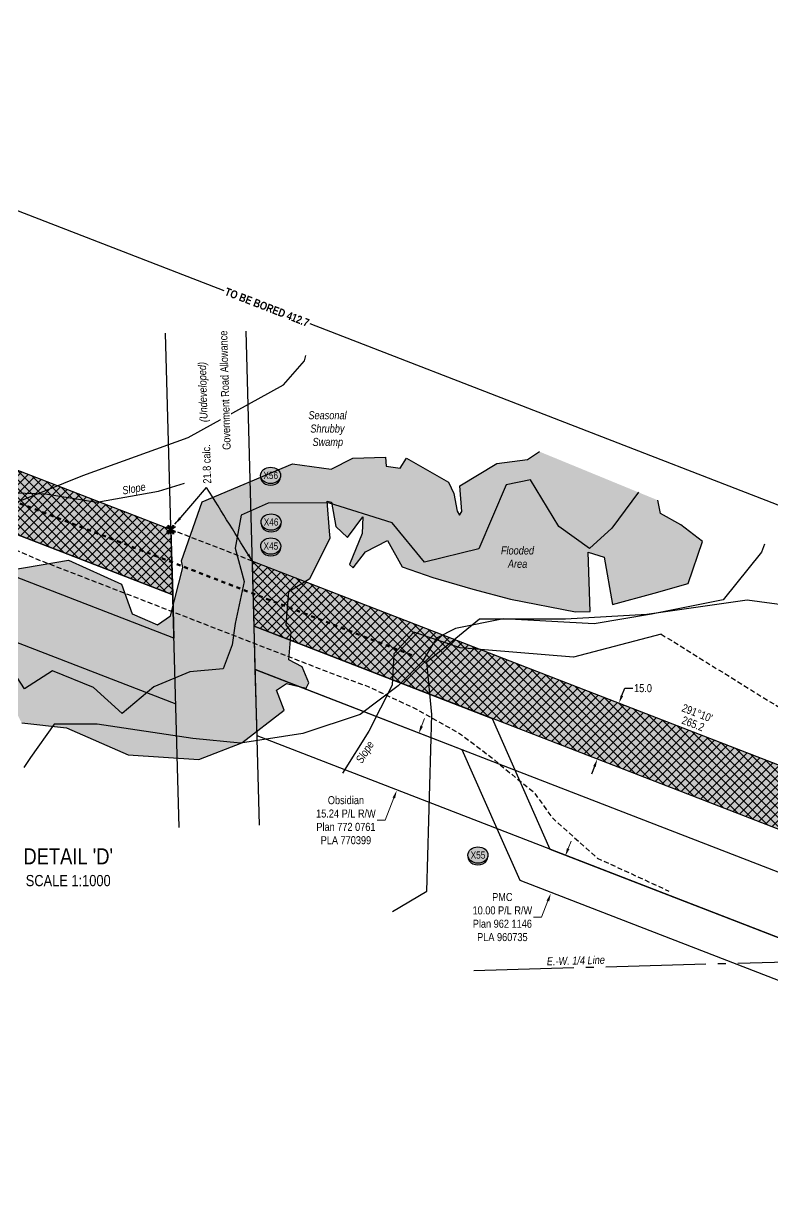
# Model space of a CAD drawing. Extents: x 633209 to 644713, y 5826006 to 5832721.
# Drawn here: x 637005 to 637941, y 5829619 to 5831067 of the extents above; entities that cross this region are included whole.
import ezdxf
from ezdxf.enums import TextEntityAlignment as Align

# ---------------------------------------------------------------- set-up
doc = ezdxf.new("R2010")
doc.units = 0
doc.header["$LTSCALE"] = 5
doc.header["$PDSIZE"] = 0.5
for name, pattern in [('foc-PROPOSED-HP', [2, 1, -1]), ('foc-QUARTERLINE', [33, 25, -3, 2, -3]), ('foc-TIELINE', [1.875, 1.25, -0.625]), ('foc-TRAV', [1.875, 1.25, -0.625]), ('UG_PIPE', [1.875, 1.25, -0.625])]:
    doc.linetypes.add(name, pattern=pattern)
doc.layers.get('Defpoints').update_dxf_attribs({"color": 9})
for name, color, linetype in [('AS-PIPE-UG', 44, 'UG_PIPE'), ('C-RW', 13, 'Continuous'), ('DETAIL-T', 7, 'Continuous'), ('F-RW', 190, 'Continuous'), ('L-BD1', 253, 'Continuous'), ('L-MON', 1, 'Continuous'), ('L-QSEC', 8, 'foc-QUARTERLINE'), ('L-ROAD-T', 7, 'Continuous'), ('L-SEC', 7, 'Continuous'), ('P-CROSSINGS', 250, 'Continuous'), ('P-PROPOSED', 10, 'Continuous'), ('P-PROPOSED-H', 21, 'Continuous'), ('P-TEMP-BLUE-BORE-H', 131, 'Continuous'), ('P-TEMP-NO CUT-H', 104, 'Continuous'), ('P-TEMP-NO CUT-T', 143, 'Continuous'), ('P-TRAV', 4, 'foc-TRAV'), ('P-TXT', 4, 'Continuous'), ('T-SLOPE', 48, 'Continuous'), ('T-TIE', 201, 'foc-TIELINE'), ('T-WATER', 160, 'Continuous'), ('T-WATER-H', 133, 'Continuous'), ('T-WATER-T', 170, 'Continuous'), ('WETLAND', 143, 'Continuous'), ('WETLAND-T', 146, 'Continuous')]:
    doc.layers.add(name, color=color, linetype=linetype)
for name, color, linetype, lineweight in [('C-AR-T', 13, 'Continuous', 9), ('F-RW-T', 190, 'Continuous', 9), ('PROPOSED HP', 240, 'foc-PROPOSED-HP', 60), ('T-TEXT', 48, 'Continuous', 18)]:
    doc.layers.add(name, color=color, linetype=linetype, lineweight=lineweight)
doc.styles.add('175L', font='ARIALN.TTF', dxfattribs={"height": 20})
doc.styles.add('80CG', font='ARIALN.TTF', dxfattribs={"height": 10})
doc.styles.add('80L', font='ARIALN.TTF', dxfattribs={"height": 10})
doc.styles.add('80LS', font='ARIALNI.TTF', dxfattribs={"height": 10})
doc.styles.add('BOLD', font='ARIALNB.TTF')
doc.styles.add('Crossing', font='ARIALN.TTF', dxfattribs={"height": 10})
doc.styles.add('foc-LtypeFont', font='ARIALN.TTF', dxfattribs={"height": 7.35})
doc.linetypes.add('foc-TOPO-flowdirection-NOLINE', pattern='A,0,[">",foc-LtypeFont,S=0.3,R=0,X=0,Y=-0.945],-20,[">",foc-LtypeFont,S=0.3,R=0,X=0,Y=-0.945],0', length=20)
doc.dimstyles.new('Compass 5 000', dxfattribs={"dimscale": 5, "dimtxt": 9, "dimasz": 2, "dimexe": 0.2, "dimexo": 0.0625, "dimgap": 0.5, "dimtad": 0, "dimtih": 1, "dimtoh": 1, "dimzin": 0, "dimdsep": 46, "dimtxsty": '80CG', "dimcen": 0.1, "dimse1": 1, "dimse2": 1, "dimclrd": 256, "dimclrt": 256, "dimaunit": 1, "dimadec": 4, "dimazin": 0, "dimtfac": 0.06, "dimtofl": 0, "dimtmove": 0, "dimatfit": 1, "dimfxl": 0.2, "dimtolj": 1, "dimtzin": 0, "dimlwd": -1, "dimarcsym": 0})
pattern_1 = [(45, (-2824.812, 11664.183), (-5.610884679, 5.610884679), []), (135, (-2824.812, 11664.183), (-5.610884679, -5.610884679), [])]

# ---------------------------------------------------------------- blocks, each defined once
blk = doc.blocks.new('*D795')
at = {"layer": 'Defpoints', "color": 0, "transparency": 16777216}
for p in [(636272.7, 5830749.2), (638319.1, 5830321.5), (638196.4, 5830004.5)]:
    blk.add_point(p, dxfattribs=at)
at = {"layer": 'P-TEMP-NO CUT-T', "color": 0, "lineweight": -2, "transparency": 16777216}
for p, q in [((636281.7, 5830772.5), (636395.8, 5831067.1)), ((638205.4, 5830027.8), (638319.5, 5830322.4))]:
    blk.add_line(p, q, dxfattribs=at)
at = {"layer": 'P-TEMP-NO CUT-T', "transparency": 16777216}
for p, q in [((636404.7, 5831062.6), (637255.5, 5830733.2)), ((638309.8, 5830325.1), (637363.4, 5830691.5))]:
    blk.add_line(p, q, dxfattribs=at)
for points in [[(636405.3, 5831064.2), (636404.1, 5831061.1), (636395.4, 5831066.2)], [(638310.4, 5830326.6), (638309.2, 5830323.5), (638319.1, 5830321.5)]]:
    blk.add_solid(points, dxfattribs=at)
at = {"layer": 'P-TEMP-NO CUT-T', "transparency": 16777216, "insert": (637309.4, 5830712.4), "char_height": 10, "attachment_point": 5, "rotation": 338.8368, "style": 'BOLD'}
blk.add_mtext('\\A1;TO BE BORED 412.7', dxfattribs=at)
blk = doc.blocks.new('*D797')
at = {"layer": 'C-AR-T', "transparency": 16777216}
for p, q in [((637502.5, 5830189.2), (637506.1, 5830198.6)), ((637467.7, 5830099.4), (637457, 5830071.6)), ((637457, 5830071.6), (637447, 5830071.6))]:
    blk.add_line(p, q, dxfattribs=at)
for points in [[(637500.9, 5830189.8), (637504.1, 5830188.6), (637498.9, 5830179.9)], [(637466.2, 5830100), (637469.3, 5830098.8), (637471.4, 5830108.8)]]:
    blk.add_solid(points, dxfattribs=at)
at = {"layer": 'Defpoints', "color": 0, "transparency": 16777216}
for p in [(637476.6, 5830188.6), (637498.9, 5830179.9), (637449, 5830117.4)]:
    blk.add_point(p, dxfattribs=at)
at = {"layer": 'C-AR-T', "transparency": 16777216, "insert": (637407.9, 5830071.6), "char_height": 10, "attachment_point": 5, "style": '80CG'}
blk.add_mtext('\\A1;Obsidian\\P15.24 P/L R/W\\PPlan 772 0761\\PPLA 770399', dxfattribs=at)
blk = doc.blocks.new('*D799')
at = {"layer": 'Defpoints', "color": 0, "transparency": 16777216}
for p in [(637681.9, 5830026.8), (637782.4, 5829987.9), (637764.3, 5829941.2)]:
    blk.add_point(p, dxfattribs=at)
at = {"layer": 'F-RW-T', "transparency": 16777216}
for p, q in [((637685.5, 5830036.1), (637689.1, 5830045.5)), ((637660.2, 5829970.8), (637652.4, 5829950.6)), ((637652.4, 5829950.6), (637642.4, 5829950.6))]:
    blk.add_line(p, q, dxfattribs=at)
for points in [[(637684, 5830036.7), (637687.1, 5830035.5), (637681.9, 5830026.8)], [(637658.6, 5829971.4), (637661.8, 5829970.2), (637663.8, 5829980.1)]]:
    blk.add_solid(points, dxfattribs=at)
at = {"layer": 'F-RW-T', "transparency": 16777216, "insert": (637603.3, 5829950.6), "char_height": 10, "attachment_point": 5, "style": '80CG'}
blk.add_mtext('\\A1;PMC\\P10.00 P/L R/W\\PPlan 962 1146\\PPLA 960735', dxfattribs=at)
blk = doc.blocks.new('*D800')
at = {"layer": 'Defpoints', "color": 0, "transparency": 16777216}
for p in [(637699.1, 5830237.2), (637749, 5830217.9), (637672.1, 5830167.3)]:
    blk.add_point(p, dxfattribs=at)
at = {"layer": 'P-TXT', "transparency": 16777216}
for p, q in [((637752.6, 5830227.2), (637756.2, 5830236.5)), ((637756.2, 5830236.5), (637766.2, 5830236.5)), ((637718.3, 5830138.6), (637714.7, 5830129.3))]:
    blk.add_line(p, q, dxfattribs=at)
for points in [[(637751.1, 5830227.8), (637754.2, 5830226.6), (637749, 5830217.9)], [(637716.8, 5830139.2), (637719.9, 5830138), (637721.9, 5830148)]]:
    blk.add_solid(points, dxfattribs=at)
at = {"layer": 'P-TXT', "transparency": 16777216, "insert": (637779, 5830236.5), "char_height": 10, "attachment_point": 5, "style": '80CG'}
blk.add_mtext('\\A1;15.0', dxfattribs=at)
blk = doc.blocks.new('xing2')
h = blk.add_hatch(color=50)
h.dxf.hatch_style = 1
edge = h.paths.add_edge_path()
edge.add_ellipse((0, 0), major_axis=(-12.5, 0), ratio=0.816297, start_angle=0, end_angle=360)
h = blk.add_hatch(color=250)
h.dxf.hatch_style = 1
edge = h.paths.add_edge_path()
edge.add_ellipse((0, -2), major_axis=(-12.5, 0), ratio=0.816297, start_angle=0, end_angle=180)
edge.add_line((12.5, -2), (12.5, 0))
edge.add_ellipse((0, 0), major_axis=(-12.5, 0), ratio=0.816297, start_angle=0, end_angle=180, ccw=False)
edge.add_line((-12.5, 0), (-12.5, -2))
at = {"color": 250}
blk.add_ellipse((0, 0), major_axis=(-12.5, 0), ratio=0.816297, dxfattribs=at)
blk.add_ellipse((0, -2), major_axis=(-12.5, 0), ratio=0.816297, start_param=0, end_param=3.141593, dxfattribs=at)
at = {"color": 250, "style": 'Crossing'}
blk.add_attdef('CROSSING', text='', height=9, dxfattribs=at).set_placement((0.1, 0), align=Align.MIDDLE_CENTER)
at = {"color": 250, "style": 'Crossing', "flags": 1}
for tag, p in [('OWNER', (0.1, -12.5)), ('DESCRIPTION', (0.1, -25.8)), ('LOCATION', (0.1, -39.3)), ('DWG_REF', (0.1, -52.8))]:
    blk.add_attdef(tag, text='', height=9, dxfattribs=at).set_placement(p, align=Align.MIDDLE_CENTER)
blk = doc.blocks.new('TEMP')
h = blk.add_hatch(color=255)
h.dxf.hatch_style = 1
h.paths.add_polyline_path([(-1.15, -0.67), (-0.67, -0.67), (-0.67, -1.15), (0, -0.25), (0.67, -1.15), (0.67, -0.67), (1.15, -0.67), (0.25, 0), (1.15, 0.67), (0.67, 0.67), (0.67, 1.15), (0, 0.25), (-0.67, 1.15), (-0.67, 0.67), (-1.15, 0.67), (-0.25, 0)])
h.paths.add_polyline_path([(0.57, 0.85), (0.57, 0.57), (0.85, 0.57), (0.08, 0), (0.85, -0.57), (0.57, -0.57), (0.57, -0.85), (0, -0.08), (-0.57, -0.85), (-0.57, -0.57), (-0.85, -0.57), (-0.08, 0), (-0.85, 0.57), (-0.57, 0.57), (-0.57, 0.85), (0, 0.08)], flags=16)
h = blk.add_hatch(color=1)
h.dxf.hatch_style = 1
h.paths.add_polyline_path([(-0.07, -0.01), (-0.08, 0), (-0.85, -0.57), (-0.57, -0.57), (-0.57, -0.85), (0.07, 0.01), (0.08, 0), (0.85, 0.57), (0.57, 0.57), (0.57, 0.85)])
at = {"color": 1}
for p, q in [((-0.08, 0), (0.08, 0)), ((0, 0.08), (0, -0.08))]:
    blk.add_line(p, q, dxfattribs=at)
at = {"color": 255, "flags": 128}
blk.add_lwpolyline([(-0.25, 0), (-1.15, 0.67), (-0.67, 0.67), (-0.67, 1.15), (0, 0.25), (0.67, 1.15), (0.67, 0.67), (1.15, 0.67), (0.25, 0), (1.15, -0.67), (0.67, -0.67), (0.67, -1.15), (0, -0.25), (-0.67, -1.15), (-0.67, -0.67), (-1.15, -0.67)], close=True, dxfattribs=at)
at = {"color": 1, "flags": 128}
blk.add_lwpolyline([(-0.08, 0), (-0.85, 0.57), (-0.57, 0.57), (-0.57, 0.85), (0, 0.08), (0.57, 0.85), (0.57, 0.57), (0.85, 0.57), (0.08, 0), (0.85, -0.57), (0.57, -0.57), (0.57, -0.85), (0, -0.08), (-0.57, -0.85), (-0.57, -0.57), (-0.85, -0.57)], close=True, dxfattribs=at)

msp = doc.modelspace()

# ---------------------------------------------------------------- hatches: boundary and pattern name
at = {"layer": 'P-PROPOSED-H'}
h = msp.add_hatch(color=256, dxfattribs=at)
h.dxf.hatch_style = 1
h.paths.add_polyline_path([(637191.583, 5830353.298), (636120.559, 5830767.968), (636055.695, 5830739.311), (635956.798, 5830777.586), (636118.668, 5830849.099), (637189.365, 5830434.557)])
h = msp.add_hatch(color=256, dxfattribs=at)
h.dxf.hatch_style = 1
h.paths.add_polyline_path([(638646.529, 5829736.395), (638673.6, 5829806.314), (638453.877, 5829891.387), (638425.32, 5829956.029), (637291.03, 5830395.195), (637293.249, 5830313.936), (638369.288, 5829897.324), (638397.845, 5829832.681)])
at = {"layer": 'P-TEMP-BLUE-BORE-H'}
h = msp.add_hatch(color=256, dxfattribs=at)
h.dxf.hatch_style = 1
h.paths.add_polyline_path([(636271.583, 5830789.895), (637189.365, 5830434.557), (637191.583, 5830353.298), (636273.762, 5830708.51)])
h = msp.add_hatch(color=256, dxfattribs=at)
h.dxf.hatch_style = 1
h.paths.add_polyline_path([(638209.908, 5830039.43), (638182.838, 5829969.512), (637293.249, 5830313.936), (637291.03, 5830395.195)])
at = {"layer": 'P-TEMP-NO CUT-H', "ltscale": 2}
h = msp.add_hatch(dxfattribs=at)
h.set_pattern_fill('ANSI37', color=256, scale=2.499209)
h.set_pattern_definition(pattern_1)
h.paths.add_polyline_path([(636271.583, 5830789.895), (637189.365, 5830434.557), (637191.583, 5830353.298), (636273.762, 5830708.51)])
h = msp.add_hatch(dxfattribs=at)
h.set_pattern_fill('ANSI37', color=256, scale=2.499209)
h.set_pattern_definition(pattern_1)
h.paths.add_polyline_path([(638209.908, 5830039.43), (638182.838, 5829969.512), (637293.249, 5830313.936), (637291.03, 5830395.195)])
at = {"layer": 'T-WATER-H'}
h = msp.add_hatch(color=256, dxfattribs=at)
h.dxf.hatch_style = 1
h.paths.add_polyline_path([(637797.474, 5830471.27), (637649.551, 5830532.05), (637634.702, 5830522.164), (637596.412, 5830517.384), (637550.157, 5830489.129), (637552.657, 5830457.199), (637549.577, 5830452.709), (637547.002, 5830457.589), (637542.607, 5830479.759), (637535.957, 5830493.919), (637483.517, 5830523.669), (637475.617, 5830511.549), (637458.222, 5830513.859), (637457.182, 5830525.214), (637416.692, 5830524.009), (637389.547, 5830510.104), (637341.277, 5830516.959), (637228.417, 5830469.234), (637202.502, 5830395.574), (637204.062, 5830387.174), (637188.822, 5830327.039), (637172.447, 5830315.739), (637140.862, 5830329.344), (637127.722, 5830366.449), (637061.467, 5830396.429), (636970.717, 5830381.019), (636909.812, 5830348.474), (636844.842, 5830297.229), (636839.083, 5830271.648), (636862.927, 5830253.329), (636881.017, 5830243.149), (636904.557, 5830225.949), (636916.232, 5830216.224), (636939.552, 5830209.899), (636949.362, 5830211.224), (636966.187, 5830221.154), (636983.532, 5830215.209), (636996.582, 5830205.399), (637002.902, 5830193.334), (637058.782, 5830186.904), (637135.977, 5830153.264), (637224.222, 5830147.399), (637277.867, 5830168.104), (637330.622, 5830209.134), (637321.157, 5830234.229), (637333.687, 5830242.449), (637358.182, 5830236.474), (637361.777, 5830243.389), (637353.062, 5830263.359), (637336.627, 5830271.874), (637339.452, 5830307.029), (637333.367, 5830315.559), (637336.397, 5830357.344), (637362.812, 5830373.459), (637388.422, 5830424.014), (637387.187, 5830432.649), (637384.542, 5830470.024), (637389.817, 5830468.999), (637395.427, 5830438.419), (637409.867, 5830424.859), (637429.117, 5830450.764), (637428.397, 5830429.739), (637412.487, 5830390.989), (637416.862, 5830387.029), (637432.197, 5830406.754), (637459.642, 5830420.864), (637478.042, 5830388.029), (637516.622, 5830374.709), (637566.417, 5830360.069), (637613.342, 5830347.689), (637694.677, 5830331.749), (637713.172, 5830332.504), (637710.317, 5830406.239), (637730.332, 5830400.014), (637740.937, 5830340.949), (637793.007, 5830355.324), (637835.247, 5830367.179), (637853.182, 5830419.749), (637826.322, 5830440.719), (637801.042, 5830454.889)])

# ---------------------------------------------------------------- linework, layer by layer
at = {"layer": 'AS-PIPE-UG', "flags": 128}
msp.add_lwpolyline([(635897.207, 5830724.339), (635973.167, 5830693.789), (636068.827, 5830658.244), (636141.752, 5830632.179), (636232.327, 5830599.834), (636306.497, 5830573.454), (636391.442, 5830543.739), (636472.502, 5830513.214), (636563.392, 5830475.794), (636638.792, 5830449.934), (636672.622, 5830442.589), (636700.732, 5830439.184), (636742.842, 5830439.674), (636774.867, 5830442.189), (636860.597, 5830445.749), (636895.182, 5830440.229), (636933.407, 5830432.454), (636979.607, 5830416.019), (637017.957, 5830399.389), (637391.847, 5830254.484), (637435.757, 5830238.584), (637495.207, 5830210.794), (637551.087, 5830179.234), (637589.942, 5830149.919), (637609.697, 5830133.229), (637642.222, 5830106.979), (637666.207, 5830074.059), (637721.912, 5830024.374), (637811.207, 5829983.174)], dxfattribs=at)
at = {"layer": 'C-RW'}
for points in [[(637193.061, 5830299.203), (635770.354, 5830849.766)], [(635742.904, 5830778.831), (637195.301, 5830217.161)], [(638618.982, 5829665.248), (637296.988, 5830177.014), (637294.728, 5830259.755), (638646.524, 5829736.382)]]:
    msp.add_lwpolyline(points, dxfattribs=at)
at = {"layer": 'F-RW'}
for points in [[(635742.881, 5830778.772), (636622.027, 5830438.663), (636785.062, 5830510.687), (637191.583, 5830353.298), (637193.061, 5830299.203), (636786.322, 5830456.6), (636623.295, 5830384.578), (635724.842, 5830732.157)], [(638601.104, 5829618.733), (637625.393, 5829996.469), (637596.892, 5830060.983), (637553.309, 5830159.638), (637294.728, 5830259.755), (637293.249, 5830313.936), (637590.663, 5830198.775), (637662.748, 5830035.606), (638619.037, 5829665.388)]]:
    msp.add_lwpolyline(points, dxfattribs=at)
at = {"layer": 'L-QSEC'}
msp.add_line((637567.514, 5829884.002), (638730.563, 5829916.38), dxfattribs=at)
at = {"layer": 'L-SEC'}
for p, q in [((637300.039, 5830065.26), (637283.183, 5830682.587)), ((637199.524, 5830062.515), (637182.667, 5830679.842))]:
    msp.add_line(p, q, dxfattribs=at)
at = {"layer": 'P-PROPOSED', "flags": 128}
msp.add_lwpolyline([(637191.583, 5830353.298), (636120.559, 5830767.968), (636055.695, 5830739.311), (635956.798, 5830777.586), (636118.668, 5830849.099), (637189.365, 5830434.557)], close=True, dxfattribs=at)
msp.add_lwpolyline([(638646.529, 5829736.395), (638397.845, 5829832.681), (638369.288, 5829897.324), (637293.249, 5830313.936), (637291.03, 5830395.195), (638425.32, 5829956.029), (638453.877, 5829891.387), (638673.6, 5829806.314)], dxfattribs=at)
at = {"layer": 'P-TRAV', "flags": 128}
msp.add_lwpolyline([(637291.03, 5830395.195), (637185.907, 5830435.895)], dxfattribs=at)
at = {"layer": 'T-SLOPE', "flags": 128}
for points in [[(636800.807, 5830311.969), (636840.132, 5830347.604), (636893.607, 5830410.749), (636932.177, 5830461.929), (636968.912, 5830481.384), (637032.617, 5830479.424), (637096.822, 5830468.689), (637173.692, 5830482.504), (637206.222, 5830492.719)], [(637801.547, 5830304.134), (637692.142, 5830275.449), (637550.517, 5830286.794), (637492.592, 5830306.674), (637467.912, 5830279.364), (637465.542, 5830240.279), (637436.677, 5830182.859), (637403.687, 5830130.539)]]:
    msp.add_lwpolyline(points, dxfattribs=at)
at = {"layer": 'T-TIE', "flags": 128}
msp.add_lwpolyline([(637801.547, 5830304.134), (638213.426, 5830048.515)], dxfattribs=at)
at = {"layer": 'T-WATER', "flags": 128}
for points in [[(636970.717, 5830381.019), (637061.467, 5830396.429), (637127.722, 5830366.449), (637140.862, 5830329.344), (637172.447, 5830315.739), (637188.822, 5830327.039), (637204.062, 5830387.174), (637202.502, 5830395.574), (637228.417, 5830469.234), (637341.277, 5830516.959), (637389.547, 5830510.104), (637416.692, 5830524.009), (637457.182, 5830525.214), (637458.222, 5830513.859), (637475.617, 5830511.549), (637483.517, 5830523.669), (637535.957, 5830493.919), (637542.607, 5830479.759), (637547.002, 5830457.589), (637549.577, 5830452.709), (637552.657, 5830457.199), (637550.157, 5830489.129), (637596.412, 5830517.384), (637634.702, 5830522.164), (637649.551, 5830532.05)], [(637773.347, 5830481.184), (637740.176, 5830436.377), (637712.172, 5830411.124), (637673.925, 5830438.288), (637638.662, 5830496.872), (637608.255, 5830490.744), (637573.776, 5830410.675), (637505.978, 5830393.956), (637465.514, 5830443.015), (637386.201, 5830467.852), (637310.916, 5830467.797), (637277.038, 5830452.74), (637269.509, 5830411.333), (637280.802, 5830369.926), (637269.509, 5830317.226), (637265.745, 5830290.877), (637254.452, 5830260.763), (637213.046, 5830256.998), (637167.875, 5830238.177), (637128.594, 5830204.829), (637092.508, 5830237.399), (637041.254, 5830258.361), (637006.564, 5830235.797), (636970.296, 5830291.104)], [(637002.982, 5830193.324), (637058.782, 5830186.904), (637135.977, 5830153.264), (637224.222, 5830147.399), (637277.867, 5830168.104), (637330.622, 5830209.134), (637321.157, 5830234.229), (637333.687, 5830242.449), (637358.182, 5830236.474), (637361.777, 5830243.389), (637353.062, 5830263.359), (637336.627, 5830271.874), (637339.452, 5830307.029), (637333.367, 5830315.559), (637336.397, 5830357.344), (637362.812, 5830373.459), (637388.422, 5830424.014), (637387.187, 5830432.649), (637384.542, 5830470.024), (637389.817, 5830468.999), (637395.427, 5830438.419), (637409.867, 5830424.859), (637429.117, 5830450.764), (637428.397, 5830429.739), (637412.487, 5830390.989), (637416.862, 5830387.029), (637432.197, 5830406.754), (637459.642, 5830420.864), (637478.042, 5830388.029), (637516.622, 5830374.709), (637566.417, 5830360.069), (637613.342, 5830347.689), (637694.677, 5830331.749), (637713.172, 5830332.504), (637710.317, 5830406.239), (637730.332, 5830400.014), (637740.937, 5830340.949), (637793.007, 5830355.324), (637835.247, 5830367.179), (637853.182, 5830419.749), (637826.322, 5830440.719), (637801.042, 5830454.889), (637797.474, 5830471.27)]]:
    msp.add_lwpolyline(points, dxfattribs=at)
at = {"layer": 'T-WATER', "linetype": 'foc-TOPO-flowdirection-NOLINE', "flags": 128}
msp.add_lwpolyline([(637773.347, 5830481.184), (637740.176, 5830436.377), (637712.172, 5830411.124), (637673.925, 5830438.288), (637638.662, 5830496.872), (637608.255, 5830490.744), (637573.776, 5830410.675), (637505.978, 5830393.956), (637465.514, 5830443.015), (637386.201, 5830467.852), (637310.916, 5830467.797), (637277.038, 5830452.74), (637269.509, 5830411.333), (637280.802, 5830369.926), (637269.509, 5830317.226), (637265.745, 5830290.877), (637254.452, 5830260.763), (637213.046, 5830256.998), (637167.875, 5830238.177), (637128.594, 5830204.829), (637092.508, 5830237.399), (637041.254, 5830258.361), (637006.564, 5830235.797), (636970.296, 5830291.104), (636937.647, 5830330.502), (636893.366, 5830305.809), (636845.854, 5830228.222), (636838.328, 5830202.494)], dxfattribs=at)
at = {"layer": 'WETLAND'}
for points in [[(636811.515, 5830212.885), (636845.582, 5830269.412), (636858.597, 5830365.7), (636876.503, 5830412.587), (636960.06, 5830454.366), (637079.428, 5830502.113), (637210.733, 5830549.861), (637329.815, 5830615.513), (637356.133, 5830645.355), (637357.728, 5830651.957)], [(637930.746, 5830416.51), (637926.942, 5830406.619), (637879.195, 5830346.935), (637789.669, 5830329.03), (637718.048, 5830317.093), (637604.648, 5830323.061), (637544.964, 5830311.124), (637521.091, 5830299.188), (637503.185, 5830269.346), (637473.343, 5830239.504), (637425.596, 5830203.693), (637353.975, 5830179.82), (637276.386, 5830167.883), (637216.702, 5830173.851), (637097.334, 5830191.756), (637043.618, 5830191.756), (637013.776, 5830149.977), (637005.576, 5830137.678)], [(637466.06, 5829957.513), (637509.154, 5829982.862), (637515.122, 5830203.693), (637509.154, 5830269.346), (637574.806, 5830323.061), (637682.237, 5830323.061), (637783.7, 5830329.03), (637909.037, 5830346.935), (637998.563, 5830334.998), (638117.931, 5830305.156), (638201.489, 5830197.725), (638219.394, 5830090.293), (638213.426, 5830048.515), (638183.584, 5830012.704), (638147.773, 5829947.052), (638147.773, 5829821.715), (638147.773, 5829720.252), (638139.364, 5829655.784)]]:
    msp.add_lwpolyline(points, dxfattribs=at)

# ---------------------------------------------------------------- block references
at = {"layer": 'L-MON', "color": 5, "xscale": 4.9984184, "yscale": 4.9984184, "zscale": 4.9984184}
msp.add_blockref('TEMP', (637189.365, 5830434.557), dxfattribs=at)
at = {"layer": 'P-CROSSINGS', "color": 5, "xscale": 0.99968368, "yscale": 0.99968368, "zscale": 0.99968368}
for p, values in [((637313.851, 5830502.287), {'CROSSING': 'X56'}), ((637572.803, 5830028.124), {'CROSSING': 'X55'})]:
    msp.add_blockref('xing2', p, dxfattribs=at).add_auto_attribs(values)
at = {"layer": 'P-CROSSINGS', "xscale": 0.99968368, "yscale": 0.99968368, "zscale": 0.99968368}
for p, values in [((637314.34, 5830444.101), {'CROSSING': 'X46'}), ((637314.041, 5830414.043), {'CROSSING': 'X45'})]:
    msp.add_blockref('xing2', p, dxfattribs=at).add_auto_attribs(values)

# ---------------------------------------------------------------- texts
at = {"layer": 'DETAIL-T', "color": 3, "insert": (637061.02, 5830012.781), "char_height": 19.99367, "width": 223.78721, "attachment_point": 5, "style": '80CG'}
msp.add_mtext("DETAIL 'D'\\P{\\H0.7x;SCALE 1:1000}", dxfattribs=at)
at = {"layer": 'L-BD1', "color": 3, "style": '175L'}
for s, p in [("291°10'", (637846.709, 5830205.511)), ('265.2', (637841.566, 5830192.227))]:
    msp.add_text(s, height=9.9968, rotation=338.835038, dxfattribs=at).set_placement(p, align=Align.MIDDLE_CENTER)
at = {"layer": 'L-QSEC', "insert": (637694.949, 5829901.309), "char_height": 9.99684, "width": 86.36034, "attachment_point": 2, "rotation": 1.594644, "style": '175L'}
msp.add_mtext('{\\fArial Narrow|b0|i1|c0|p34;E.-W. 1/4 Line}', dxfattribs=at)
at = {"layer": 'P-TXT', "insert": (637228.951, 5830516.397), "char_height": 9.9968, "width": 54.51658, "attachment_point": 2, "rotation": 91.744197, "style": '175L'}
msp.add_mtext('21.8 calc.', dxfattribs=at)
at = {"layer": 'T-TEXT', "char_height": 10, "attachment_point": 1, "style": '80L'}
for insert, rotation in [((637130.05, 5830488.623), 10.188378), ((637420.674, 5830149.011), 57.766814)]:
    msp.add_mtext_dynamic_manual_height_columns('\\pi-2.3235;{\\fArial Narrow|b0|i1|c0|p34;Slope}', width=23.5522, gutter_width=50.016, heights=[0], dxfattribs=dict(at, insert=insert, rotation=rotation))
at = {"layer": 'T-WATER-T', "insert": (637601.177, 5830413.525), "char_height": 9.99368, "attachment_point": 1, "style": '80L'}
msp.add_mtext_dynamic_manual_height_columns('\\pi0.33936;{\\fArial Narrow|b0|i1|c0|p34;Flooded \\P\\pi9.048;Area}', width=42.05772, gutter_width=50.016, heights=[0], dxfattribs=at)
at = {"layer": 'WETLAND-T', "insert": (637360.552, 5830582.463), "char_height": 9.99684, "attachment_point": 1, "style": '80L'}
msp.add_mtext_dynamic_manual_height_columns('\\pi0.45572;{\\fArial Narrow|b0|i1|c0|p34;Seasonal \\P\\pi2.9004;Shrubby \\P\\pi5.6076;Swamp}', width=48.33847, gutter_width=50.016, heights=[0], dxfattribs=at)

# ---------------------------------------------------------------- dimensions: what is measured, and where the dimension line sits
at = {"layer": 'C-AR-T'}
dim = msp.add_linear_dim(base=(637498.895, 5830179.92), p1=(637449.047, 5830117.394), p2=(637476.586, 5830188.553), angle=68.843119, text='Obsidian\\P15.24 P/L R/W\\PPlan 772 0761\\PPLA 770399', dimstyle='Compass 5 000', dxfattribs=at)
dim.commit()
dim.dimension.update_dxf_attribs({"geometry": '*D797', "text_midpoint": (637407.871, 5830071.556), "dimtype": 161})
at = {"layer": 'F-RW-T'}
dim = msp.add_linear_dim(base=(637681.917, 5830026.812), p1=(637764.267, 5829941.161), p2=(637782.372, 5829987.89), angle=68.820805, text='PMC\\P10.00 P/L R/W\\PPlan 962 1146\\PPLA 960735', dimstyle='Compass 5 000', dxfattribs=at)
dim.commit()
dim.dimension.update_dxf_attribs({"geometry": '*D799', "text_midpoint": (637603.283, 5829950.551), "dimtype": 161})
at = {"layer": 'P-TXT'}
dim = msp.add_linear_dim(base=(637749.007, 5830217.879), p1=(637672.069, 5830167.268), p2=(637699.139, 5830237.187), angle=68.835038, text='15.0', dimstyle='Compass 5 000', dxfattribs=at)
dim.commit()
dim.dimension.update_dxf_attribs({"geometry": '*D800', "text_midpoint": (637778.98, 5830236.53), "dimtype": 161})

# ---------------------------------------------------------------- leaders
at = {"layer": 'P-TXT', "path_type": 1}
for points in [[(637194.193, 5830441.261), (637233.908, 5830487.257)], [(637291.03, 5830395.195), (637233.908, 5830487.257)]]:
    msp.add_leader(points, dimstyle='Compass 5 000', override={"dimgap": 0.5, "dimtad": 0}, dxfattribs=at)

# ---------------------------------------------------------------- next in the draw order: texts
at = {"layer": 'L-ROAD-T', "insert": (637251.797, 5830608.525), "char_height": 9.99677, "width": 148.55814, "attachment_point": 2, "rotation": 91.690978, "style": '80L', "bg_fill": 3, "box_fill_scale": 1.15, "bg_fill_color": 256, "bg_fill_true_color": 256, "bg_fill_transparency": 0}
msp.add_mtext('Government Road Allowance', dxfattribs=at)

# ---------------------------------------------------------------- next in the draw order: linework, layer by layer
at = {"layer": 'PROPOSED HP', "flags": 128}
msp.add_lwpolyline([(637490.286, 5830277.836), (637175.825, 5830399.586), (636847.396, 5830526.744)], dxfattribs=at)

# ---------------------------------------------------------------- next in the draw order: dimensions: what is measured, and where the dimension line sits
at = {"layer": 'P-TEMP-NO CUT-T'}
dim = msp.add_linear_dim(base=(638319.1, 5830321.484), p1=(636272.673, 5830749.203), p2=(638196.373, 5830004.471), angle=338.836845, text='TO BE BORED 412.7', dimstyle='Compass 5 000', override={"dimtxt": 2, "dimexo": 5, "dimtih": 0, "dimdec": 1, "dimtxsty": 'BOLD', "dimse1": 0, "dimse2": 0, "dimtfillclr": 256}, dxfattribs=at)
dim.commit()
dim.dimension.update_dxf_attribs({"geometry": '*D795', "text_midpoint": (637309.444, 5830712.357), "dimtype": 161})

# ---------------------------------------------------------------- next in the draw order: texts
at = {"layer": 'T-TEXT', "insert": (637224.089, 5830606.277), "char_height": 9.99677, "width": 15.31704, "attachment_point": 2, "rotation": 91.690978, "style": '80LS', "bg_fill": 3, "box_fill_scale": 1.15, "bg_fill_color": 256, "bg_fill_true_color": 256, "bg_fill_transparency": 0}
msp.add_mtext('(Undeveloped)', dxfattribs=at)

doc.saveas('drawing.dxf')
